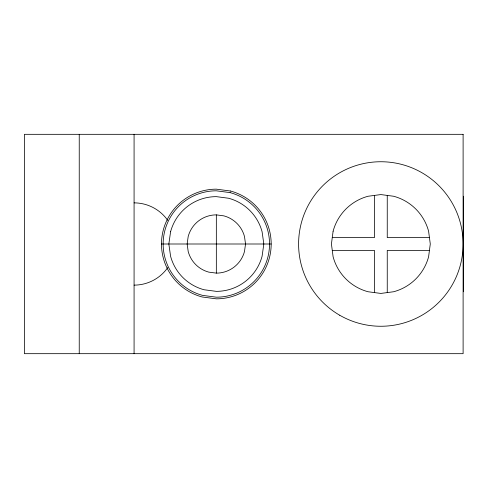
<?xml version="1.0" encoding="UTF-8"?>
<svg xmlns="http://www.w3.org/2000/svg" width="488" height="488" viewBox="0 0 488 488"><rect width="100%" height="100%" fill="white"/><g stroke="black" fill="none" stroke-linecap="round" stroke-linejoin="round"><path stroke-width="0.73" d="M332.267 237.601L374.455 237.601L374.455 195.413M429.44 237.601L387.252 237.601L387.252 195.413M161.498 244L271.175 244M332.267 250.399L374.455 250.399L374.455 292.587M429.44 250.399L387.252 250.399L387.252 292.587M216.336 214.873L223.876 215.867A29.127 29.127 0 0 1 244.47 236.46L245.543 244L244.47 251.54A29.127 29.127 0 0 1 216.336 273.127L208.797 272.133A29.127 29.127 0 0 1 188.203 251.54L187.13 244L188.203 236.46A29.127 29.127 0 0 1 216.336 214.873L216.336 273.127M463.6 196.225L463.6 291.775M134.078 134.322L134.078 353.678M79.239 134.322L79.239 353.678M167.774 267.583A41.126 41.126 0 0 1 134.078 285.126M134.078 202.874A41.126 41.126 0 0 1 167.774 220.417M333.109 231.208L331.425 244L333.109 256.792A49.428 49.428 0 0 0 368.062 291.745L380.853 293.428L393.645 291.745A49.428 49.428 0 0 0 428.598 256.792L430.282 244L428.598 231.208A49.428 49.428 0 0 0 393.645 196.255L380.853 194.572L368.062 196.255A49.428 49.428 0 0 0 333.109 231.208M170.586 231.739L168.842 244L170.586 256.261A47.36 47.36 0 0 0 204.076 289.75L216.336 291.36A47.36 47.36 0 0 0 262.087 256.261L263.831 244L262.087 231.739A47.36 47.36 0 0 0 228.597 198.25L216.336 196.64A47.36 47.36 0 0 0 170.586 231.739M463.112 134.322L24.4 134.322L24.4 353.678L463.112 353.678L463.112 134.322M230.531 191.028L216.336 189.161A54.839 54.839 0 0 0 202.142 296.972L216.336 298.839A54.839 54.839 0 0 0 230.531 191.028M230.104 192.62L216.336 190.808A53.192 53.192 0 0 0 202.569 295.38L216.336 297.192A53.192 53.192 0 0 0 230.104 192.62M339.721 315.236A82.258 82.258 0 0 0 463.112 244A82.258 82.258 0 0 0 339.721 172.764A82.258 82.258 0 0 0 339.721 315.236"/></g></svg>
